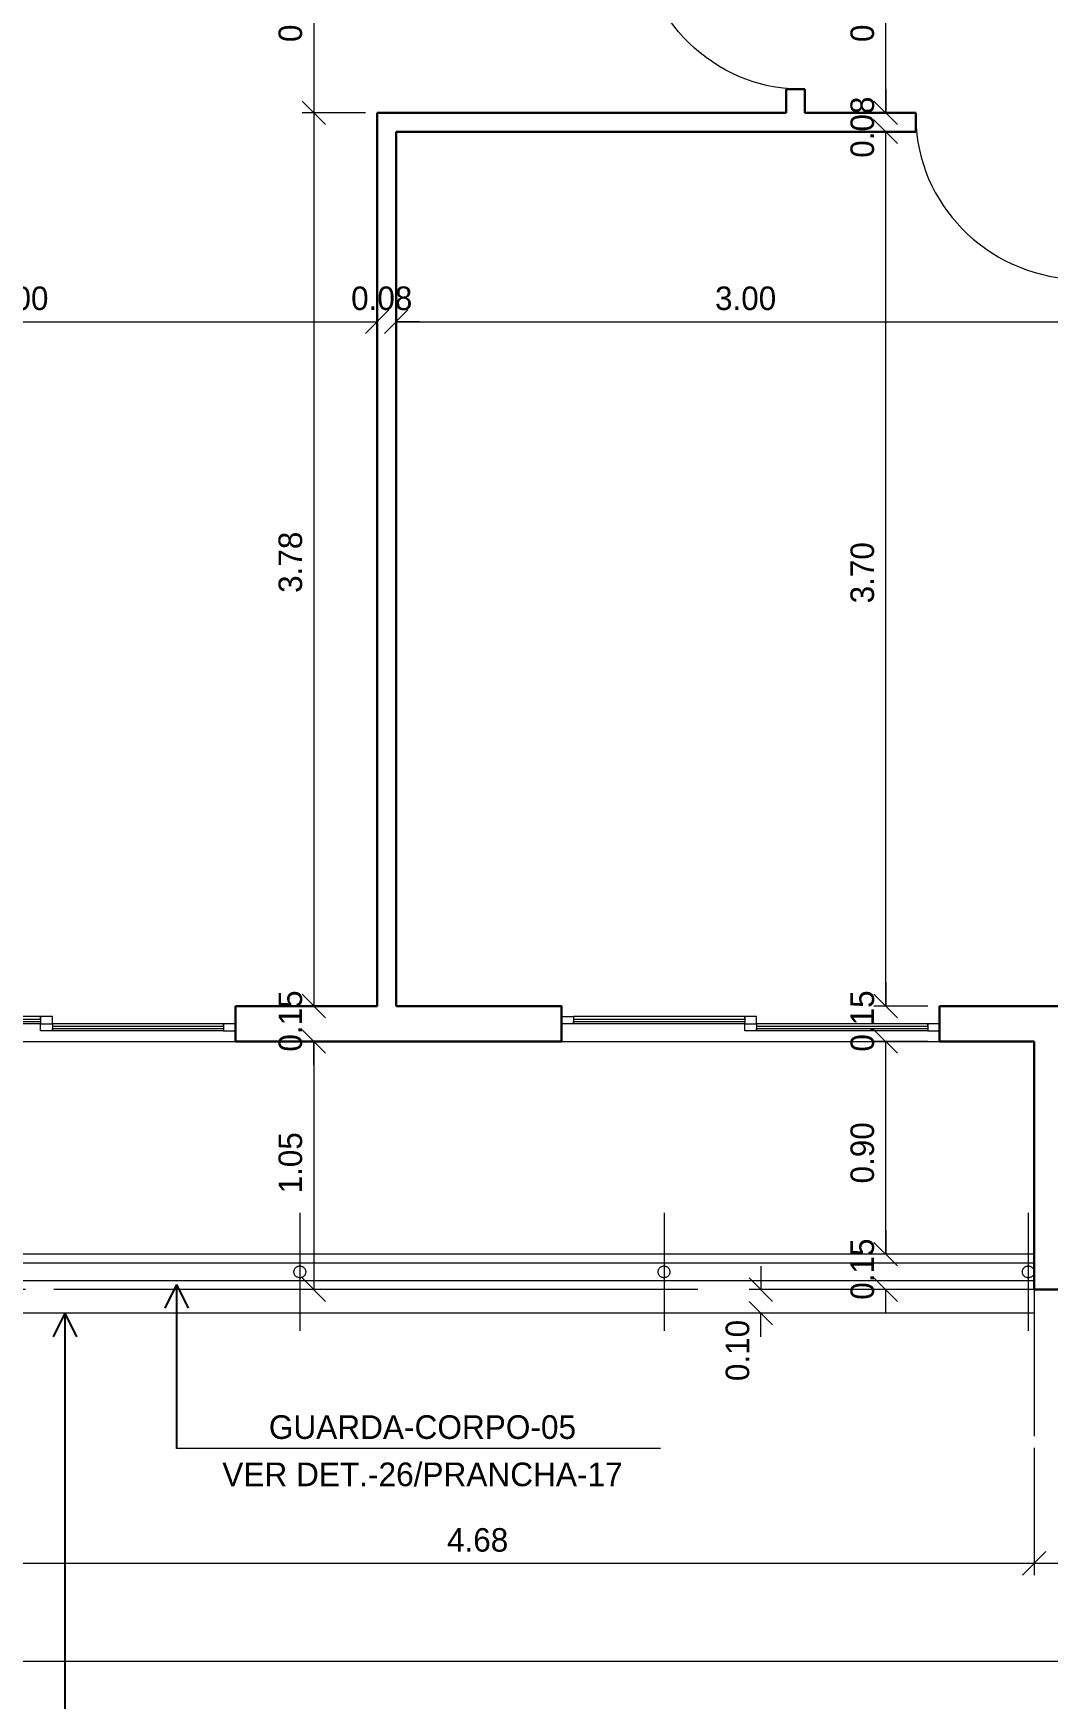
# Model space of a CAD drawing. Header units: metres. Extents: x 2.9 to 62.3, y 8 to 50.1.
# Drawn here: x 12.07 to 16.36, y 11.8 to 18.85 of the extents above; entities that cross this region are included whole.
import ezdxf
from ezdxf.enums import TextEntityAlignment as Align

# ---------------------------------------------------------------- set-up
doc = ezdxf.new("R2010")
doc.units = ezdxf.units.M
doc.header["$MEASUREMENT"] = 0
for name, pattern in [('DGN Style 2', [1.016237, 0.609742, -0.406495]), ('DGN Style 3', [1.422731, 1.016237, -0.406495]), ('DGN Style 4', [1.626995, 0.812989, -0.406495, 0.001016, -0.406495])]:
    doc.linetypes.add(name, pattern=pattern)
doc.layers.get('Defpoints').update_dxf_attribs({"lineweight": 0})
for name, color, linetype, lineweight in [('00-EDIFICACOES TÉRREO', 7, 'Continuous', 0), ('CORNIJAS_VAR NA PLANTA PTIPO 1', 7, 'Continuous', 0), ('Cotas', 13, 'Continuous', 0), ('Level 1', 7, 'Continuous', 0), ('Level 12', 7, 'Continuous', 0), ('Level 14', 7, 'Continuous', 0), ('Level 24-1', 7, 'Continuous', 0), ('Level 31', 7, 'Continuous', 0), ('Level 50', 7, 'Continuous', 0), ('Level 62-1', 7, 'Continuous', 0), ('Level 7', 7, 'Continuous', 0)]:
    doc.layers.add(name, color=color, linetype=linetype, lineweight=lineweight)
doc.styles.add('Style-INTL_ENGINEERING', font='INTL_ENGINEERING.shx')
doc.dimstyles.get("Standard").update_dxf_attribs({"dimtxt": 0.18, "dimasz": 0.18, "dimexe": 0.18, "dimexo": 0.0625, "dimgap": 0.09, "dimtad": 0, "dimtih": 1, "dimtoh": 1, "dimdec": 4, "dimzin": 1, "dimdsep": 46, "dimtxsty": 'Standard', "dimcen": 0, "dimadec": 0, "dimazin": 0, "dimtfac": 1, "dimtdec": 4, "dimtofl": 0, "dimtmove": 0, "dimatfit": 3, "dimfxl": 0, "dimtolj": 1, "dimtzin": 1, "dimarcsym": 0})

# ---------------------------------------------------------------- blocks, each defined once
blk = doc.blocks.new('P70D')
at = {"layer": '00-EDIFICACOES TÉRREO', "color": 7, "linetype": 'Continuous', "lineweight": 13}
for p, q in [((0.035, 0.705), (0.01, 0.705)), ((0.01, 0.705), (0.01, 0.025)), ((0.035, 0.025), (0.035, 0.705)), ((0.01, 0.025), (0.035, 0.025))]:
    blk.add_line(p, q, dxfattribs=at)
blk.add_ellipse((0.0073, 0.032), major_axis=(0.6611, -0.2141), ratio=0.965677, start_param=0.313159, end_param=1.833935, dxfattribs=at)
at = {"layer": 'CORNIJAS_VAR NA PLANTA PTIPO 1', "color": 7, "linetype": 'Continuous', "lineweight": 30}
for p, q in [((0, 0), (0, 0.08)), ((0.7, 0), (0.7, 0.08))]:
    blk.add_line(p, q, dxfattribs=at)
blk = doc.blocks.new('P70D_1')
at = {"layer": 'Level 14', "color": 7, "linetype": 'Continuous', "lineweight": 13}
for p, q in [((0.035, 0.705), (0.01, 0.705)), ((0.01, 0.705), (0.01, 0.025)), ((0.035, 0.025), (0.035, 0.705)), ((0.01, 0.025), (0.035, 0.025))]:
    blk.add_line(p, q, dxfattribs=at)
blk.add_ellipse((0.0073, 0.032), major_axis=(0.6611, -0.2141), ratio=0.965677, start_param=0.313159, end_param=1.833935, dxfattribs=at)
at = {"layer": 'Level 7', "color": 7, "linetype": 'Continuous', "lineweight": 30}
for p, q in [((0, 0), (0, 0.08)), ((0.7, 0), (0.7, 0.08))]:
    blk.add_line(p, q, dxfattribs=at)
blk = doc.blocks.new('PC185')
at = {"layer": 'Level 14', "color": 7, "linetype": 'Continuous', "lineweight": 13, "flags": 128}
for points in [[(0.00001, -0.04504), (0.05, -0.04504), (0.05001, -0.07502), (0.00002, -0.07504)], [(0.77501, -0.04506), (0.05, -0.04504), (0.05, -0.05504), (0.775, -0.05508)], [(0.05, -0.06502), (0.77502, -0.06506), (0.77499, -0.07506), (0.05001, -0.07502)], [(0.82499, -0.04506), (0.77501, -0.04506), (0.77499, -0.07506), (0.825, -0.07506)], [(0.77503, -0.07504), (0.82501, -0.07502), (0.82501, -0.10502), (0.77502, -0.10502)], [(1.55002, -0.07506), (0.82501, -0.07502), (0.82499, -0.08506), (1.55, -0.08504)], [(0.82502, -0.09502), (1.55002, -0.09504), (1.55001, -0.10504), (0.82501, -0.10502)], [(1.60001, -0.07506), (1.55002, -0.07506), (1.55001, -0.10504), (1.60002, -0.10504)]]:
    blk.add_lwpolyline(points, close=True, dxfattribs=at)
at = {"layer": 'Level 31', "color": 30, "linetype": 'Continuous', "lineweight": 0}
blk.add_line((-0.00001, -0.15008), (1.60001, -0.15012), dxfattribs=at)
at = {"layer": 'Level 7', "color": 7, "linetype": 'Continuous', "lineweight": 30, "flags": 128}
for points in [[(0, 0), (-0.00001, -0.15008)], [(1.60001, -0.00002), (1.60001, -0.1501)]]:
    blk.add_lwpolyline(points, dxfattribs=at)
blk = doc.blocks.new('_Oblique')
at = {"color": 0, "linetype": 'ByBlock', "lineweight": -2}
blk.add_line((0.5, 0.5), (-0.5, -0.5), dxfattribs=at)
blk = doc.blocks.new('*D420')
at = {"layer": 'Cotas', "color": 2, "linetype": 'Continuous', "lineweight": 0}
for p, q in [((13.5245, 18.4595), (13.5245, 17.5752)), ((10.5245, 17.3588), (10.5245, 17.6742)), ((10.5245, 17.6247), (13.5245, 17.6247))]:
    blk.add_line(p, q, dxfattribs=at)
at = {"layer": 'Defpoints'}
for p in [(13.5245, 18.509), (12.0245, 17.6247), (13.5245, 17.6247), (10.5245, 17.3093)]:
    blk.add_point(p, dxfattribs=at)
at = {"layer": 'Cotas', "color": 2, "linetype": 'Continuous', "lineweight": 0, "xscale": 0.0995, "yscale": 0.0995, "zscale": 0.0995, "rotation": 180}
blk.add_blockref('_Oblique', (10.5245, 17.6247), dxfattribs=at)
at = {"layer": 'Cotas', "color": 2, "linetype": 'Continuous', "lineweight": 0, "xscale": 0.0995, "yscale": 0.0995, "zscale": 0.0995}
blk.add_blockref('_Oblique', (13.5245, 17.6247), dxfattribs=at)
at = {"layer": 'Cotas', "color": 2, "linetype": 'Continuous', "lineweight": 0, "style": 'Style-INTL_ENGINEERING'}
blk.add_text('3.00', height=0.0995, dxfattribs=at).set_placement((11.8741, 17.724), align=Align.MIDDLE_LEFT)
blk = doc.blocks.new('*D421')
at = {"layer": 'Cotas', "color": 2, "linetype": 'Continuous', "lineweight": 0}
for p, q in [((13.5245, 18.4595), (13.5245, 17.5752)), ((13.6045, 18.3795), (13.6045, 17.5752)), ((13.4251, 17.6247), (13.5245, 17.6247)), ((13.7041, 17.6247), (13.6045, 17.6247))]:
    blk.add_line(p, q, dxfattribs=at)
at = {"layer": 'Defpoints'}
for p in [(13.5245, 18.509), (13.6045, 18.429), (13.5646, 17.6247), (13.6045, 17.6247)]:
    blk.add_point(p, dxfattribs=at)
at = {"layer": 'Cotas', "color": 2, "linetype": 'Continuous', "lineweight": 0, "xscale": 0.0995, "yscale": 0.0995, "zscale": 0.0995}
blk.add_blockref('_Oblique', (13.5245, 17.6247), dxfattribs=at)
at = {"layer": 'Cotas', "color": 2, "linetype": 'Continuous', "lineweight": 0, "xscale": 0.0995, "yscale": 0.0995, "zscale": 0.0995, "rotation": 180}
blk.add_blockref('_Oblique', (13.6045, 17.6247), dxfattribs=at)
at = {"layer": 'Cotas', "color": 2, "linetype": 'Continuous', "lineweight": 0, "style": 'Style-INTL_ENGINEERING'}
blk.add_text('0.08', height=0.0995, dxfattribs=at).set_placement((13.4141, 17.724), align=Align.MIDDLE_LEFT)
blk = doc.blocks.new('*D422')
at = {"layer": 'Cotas', "color": 2, "linetype": 'Continuous', "lineweight": 0}
for p, q in [((13.6045, 18.3795), (13.6045, 17.5752)), ((16.6045, 18.3795), (16.6045, 17.5752)), ((13.6045, 17.6247), (16.6045, 17.6247))]:
    blk.add_line(p, q, dxfattribs=at)
at = {"layer": 'Defpoints'}
for p in [(13.6045, 18.429), (16.6045, 18.429), (15.1045, 17.6247), (16.6045, 17.6247)]:
    blk.add_point(p, dxfattribs=at)
at = {"layer": 'Cotas', "color": 2, "linetype": 'Continuous', "lineweight": 0, "xscale": 0.0995, "yscale": 0.0995, "zscale": 0.0995, "rotation": 180}
blk.add_blockref('_Oblique', (13.6045, 17.6247), dxfattribs=at)
at = {"layer": 'Cotas', "color": 2, "linetype": 'Continuous', "lineweight": 0, "xscale": 0.0995, "yscale": 0.0995, "zscale": 0.0995}
blk.add_blockref('_Oblique', (16.6045, 17.6247), dxfattribs=at)
at = {"layer": 'Cotas', "color": 2, "linetype": 'Continuous', "lineweight": 0, "style": 'Style-INTL_ENGINEERING'}
blk.add_text('3.00', height=0.0995, dxfattribs=at).set_placement((14.9541, 17.724), align=Align.MIDDLE_LEFT)
blk = doc.blocks.new('*D474')
at = {"layer": 'Cotas', "color": 2, "linetype": 'Continuous', "lineweight": 0}
for p, q in [((16.3045, 12.8595), (16.3045, 12.3211)), ((18.1346, 12.8595), (18.1346, 12.3211)), ((18.1346, 12.3706), (16.3045, 12.3706))]:
    blk.add_line(p, q, dxfattribs=at)
at = {"layer": 'Defpoints'}
for p in [(16.3045, 12.909), (18.1346, 12.909), (16.3045, 12.3706), (17.2195, 12.3706)]:
    blk.add_point(p, dxfattribs=at)
at = {"layer": 'Cotas', "color": 2, "linetype": 'Continuous', "lineweight": 0, "xscale": 0.0995, "yscale": 0.0995, "zscale": 0.0995, "rotation": 180}
blk.add_blockref('_Oblique', (16.3045, 12.3706), dxfattribs=at)
at = {"layer": 'Cotas', "color": 2, "linetype": 'Continuous', "lineweight": 0, "xscale": 0.0995, "yscale": 0.0995, "zscale": 0.0995}
blk.add_blockref('_Oblique', (18.1346, 12.3706), dxfattribs=at)
at = {"layer": 'Cotas', "color": 2, "linetype": 'Continuous', "lineweight": 0, "style": 'Style-INTL_ENGINEERING'}
blk.add_text('1.83', height=0.0995, dxfattribs=at).set_placement((17.1058, 12.4698), align=Align.MIDDLE_LEFT)
blk = doc.blocks.new('*D475')
at = {"layer": 'Cotas', "color": 2, "linetype": 'Continuous', "lineweight": 0}
for p, q in [((11.6245, 12.8595), (11.6245, 12.3211)), ((16.3045, 12.8595), (16.3045, 12.3211)), ((16.3045, 12.3706), (11.6245, 12.3706))]:
    blk.add_line(p, q, dxfattribs=at)
at = {"layer": 'Defpoints'}
for p in [(11.6245, 12.909), (16.3045, 12.909), (11.6245, 12.3706), (13.9645, 12.3706)]:
    blk.add_point(p, dxfattribs=at)
at = {"layer": 'Cotas', "color": 2, "linetype": 'Continuous', "lineweight": 0, "xscale": 0.0995, "yscale": 0.0995, "zscale": 0.0995, "rotation": 180}
blk.add_blockref('_Oblique', (11.6245, 12.3706), dxfattribs=at)
at = {"layer": 'Cotas', "color": 2, "linetype": 'Continuous', "lineweight": 0, "xscale": 0.0995, "yscale": 0.0995, "zscale": 0.0995}
blk.add_blockref('_Oblique', (16.3045, 12.3706), dxfattribs=at)
at = {"layer": 'Cotas', "color": 2, "linetype": 'Continuous', "lineweight": 0, "style": 'Style-INTL_ENGINEERING'}
blk.add_text('4.68', height=0.0995, dxfattribs=at).set_placement((13.82, 12.4698), align=Align.MIDDLE_LEFT)
blk = doc.blocks.new('*D276')
at = {"layer": 'Cotas', "color": 2, "linetype": 'Continuous', "lineweight": 0}
for p, q in [((10.3745, 12.8595), (10.3745, 11.9063)), ((50.6246, 12.8595), (50.6246, 11.9063)), ((50.6246, 11.9558), (10.3745, 11.9558))]:
    blk.add_line(p, q, dxfattribs=at)
at = {"layer": 'Defpoints'}
for p in [(10.3745, 12.909), (50.6246, 12.909), (10.3745, 11.9558), (30.4996, 11.9558)]:
    blk.add_point(p, dxfattribs=at)
at = {"layer": 'Cotas', "color": 2, "linetype": 'Continuous', "lineweight": 0, "xscale": 0.0995, "yscale": 0.0995, "zscale": 0.0995, "rotation": 180}
blk.add_blockref('_Oblique', (10.3745, 11.9558), dxfattribs=at)
at = {"layer": 'Cotas', "color": 2, "linetype": 'Continuous', "lineweight": 0, "xscale": 0.0995, "yscale": 0.0995, "zscale": 0.0995}
blk.add_blockref('_Oblique', (50.6246, 11.9558), dxfattribs=at)
at = {"layer": 'Cotas', "color": 2, "linetype": 'Continuous', "lineweight": 0, "style": 'Style-INTL_ENGINEERING'}
blk.add_text('40.25', height=0.0995, dxfattribs=at).set_placement((30.3088, 12.0551), align=Align.MIDDLE_LEFT)
blk = doc.blocks.new('*D492')
at = {"layer": 'Cotas', "color": 2, "linetype": 'Continuous', "lineweight": 0}
for p, q in [((15.8551, 14.579), (15.6268, 14.579)), ((15.6763, 13.679), (15.6763, 14.579)), ((16.255, 13.679), (15.6268, 13.679))]:
    blk.add_line(p, q, dxfattribs=at)
at = {"layer": 'Defpoints'}
for p in [(15.6763, 14.579), (15.9046, 14.579), (15.6763, 14.129), (16.3045, 13.679)]:
    blk.add_point(p, dxfattribs=at)
at = {"layer": 'Cotas', "color": 2, "linetype": 'Continuous', "lineweight": 0, "xscale": 0.0995, "yscale": 0.0995, "zscale": 0.0995}
for p, rotation in [((15.6763, 14.579), 90), ((15.6763, 13.679), 270)]:
    blk.add_blockref('_Oblique', p, dxfattribs=dict(at, rotation=rotation))
at = {"layer": 'Cotas', "color": 2, "linetype": 'Continuous', "lineweight": 0, "style": 'Style-INTL_ENGINEERING'}
blk.add_text('0.90', height=0.0995, rotation=90, dxfattribs=at).set_placement((15.5771, 13.9782), align=Align.MIDDLE_LEFT)
blk = doc.blocks.new('*D493')
at = {"layer": 'Cotas', "color": 2, "linetype": 'Continuous', "lineweight": 0}
for p, q in [((15.6763, 14.8285), (15.6763, 14.729)), ((15.8551, 14.729), (15.6268, 14.729)), ((15.8551, 14.579), (15.6268, 14.579)), ((15.6763, 14.4795), (15.6763, 14.579))]:
    blk.add_line(p, q, dxfattribs=at)
at = {"layer": 'Defpoints'}
for p in [(15.6763, 14.729), (15.9046, 14.729), (15.6763, 14.654), (15.9046, 14.579)]:
    blk.add_point(p, dxfattribs=at)
at = {"layer": 'Cotas', "color": 2, "linetype": 'Continuous', "lineweight": 0, "xscale": 0.0995, "yscale": 0.0995, "zscale": 0.0995}
for p, rotation in [((15.6763, 14.729), 270), ((15.6763, 14.579), 90)]:
    blk.add_blockref('_Oblique', p, dxfattribs=dict(at, rotation=rotation))
at = {"layer": 'Cotas', "color": 2, "linetype": 'Continuous', "lineweight": 0, "style": 'Style-INTL_ENGINEERING'}
blk.add_text('0.15', height=0.0995, rotation=90, dxfattribs=at).set_placement((15.5771, 14.536), align=Align.MIDDLE_LEFT)
blk = doc.blocks.new('*D494')
at = {"layer": 'Cotas', "color": 2, "linetype": 'Continuous', "lineweight": 0}
for p, q in [((15.755, 18.429), (15.6268, 18.429)), ((15.6763, 14.729), (15.6763, 18.429)), ((15.8551, 14.729), (15.6268, 14.729))]:
    blk.add_line(p, q, dxfattribs=at)
at = {"layer": 'Defpoints'}
for p in [(15.6763, 18.429), (15.8045, 18.429), (15.6763, 16.579), (15.9046, 14.729)]:
    blk.add_point(p, dxfattribs=at)
at = {"layer": 'Cotas', "color": 2, "linetype": 'Continuous', "lineweight": 0, "xscale": 0.0995, "yscale": 0.0995, "zscale": 0.0995}
for p, rotation in [((15.6763, 18.429), 90), ((15.6763, 14.729), 270)]:
    blk.add_blockref('_Oblique', p, dxfattribs=dict(at, rotation=rotation))
at = {"layer": 'Cotas', "color": 2, "linetype": 'Continuous', "lineweight": 0, "style": 'Style-INTL_ENGINEERING'}
blk.add_text('3.70', height=0.0995, rotation=90, dxfattribs=at).set_placement((15.5771, 16.4329), align=Align.MIDDLE_LEFT)
blk = doc.blocks.new('*D495')
at = {"layer": 'Cotas', "color": 2, "linetype": 'Continuous', "lineweight": 0}
for p, q in [((15.6763, 18.6085), (15.6763, 18.509)), ((15.755, 18.509), (15.6268, 18.509)), ((15.755, 18.429), (15.6268, 18.429)), ((15.6763, 18.3295), (15.6763, 18.429))]:
    blk.add_line(p, q, dxfattribs=at)
at = {"layer": 'Defpoints'}
for p in [(15.6763, 18.509), (15.6763, 18.469), (15.8045, 18.509), (15.8045, 18.429)]:
    blk.add_point(p, dxfattribs=at)
at = {"layer": 'Cotas', "color": 2, "linetype": 'Continuous', "lineweight": 0, "xscale": 0.0995, "yscale": 0.0995, "zscale": 0.0995}
for p, rotation in [((15.6763, 18.509), 270), ((15.6763, 18.429), 90)]:
    blk.add_blockref('_Oblique', p, dxfattribs=dict(at, rotation=rotation))
at = {"layer": 'Cotas', "color": 2, "linetype": 'Continuous', "lineweight": 0, "style": 'Style-INTL_ENGINEERING'}
blk.add_text('0.08', height=0.0995, rotation=90, dxfattribs=at).set_placement((15.5771, 18.3186), align=Align.MIDDLE_LEFT)
blk = doc.blocks.new('*D496')
at = {"layer": 'Cotas', "color": 2, "linetype": 'Continuous', "lineweight": 0}
for p, q in [((15.3841, 19.409), (15.7258, 19.409)), ((15.6763, 18.509), (15.6763, 19.409)), ((15.755, 18.509), (15.6268, 18.509))]:
    blk.add_line(p, q, dxfattribs=at)
at = {"layer": 'Defpoints'}
for p in [(15.3346, 19.409), (15.6763, 19.409), (15.6763, 18.959), (15.8045, 18.509)]:
    blk.add_point(p, dxfattribs=at)
at = {"layer": 'Cotas', "color": 2, "linetype": 'Continuous', "lineweight": 0, "xscale": 0.0995, "yscale": 0.0995, "zscale": 0.0995}
for p, rotation in [((15.6763, 19.409), 90), ((15.6763, 18.509), 270)]:
    blk.add_blockref('_Oblique', p, dxfattribs=dict(at, rotation=rotation))
at = {"layer": 'Cotas', "color": 2, "linetype": 'Continuous', "lineweight": 0, "style": 'Style-INTL_ENGINEERING'}
blk.add_text('0.90', height=0.0995, rotation=90, dxfattribs=at).set_placement((15.5771, 18.8082), align=Align.MIDDLE_LEFT)
blk = doc.blocks.new('*D281')
at = {"layer": 'Cotas', "color": 2, "linetype": 'Continuous', "lineweight": 0}
for p, q in [((15.6763, 13.7785), (15.6763, 13.679)), ((16.255, 13.679), (15.6268, 13.679)), ((16.255, 13.529), (15.6268, 13.529)), ((15.6763, 13.4295), (15.6763, 13.529))]:
    blk.add_line(p, q, dxfattribs=at)
at = {"layer": 'Defpoints'}
for p in [(15.6763, 13.679), (16.3045, 13.679), (15.6763, 13.604), (16.3045, 13.529)]:
    blk.add_point(p, dxfattribs=at)
at = {"layer": 'Cotas', "color": 2, "linetype": 'Continuous', "lineweight": 0, "xscale": 0.0995, "yscale": 0.0995, "zscale": 0.0995}
for p, rotation in [((15.6763, 13.679), 270), ((15.6763, 13.529), 90)]:
    blk.add_blockref('_Oblique', p, dxfattribs=dict(at, rotation=rotation))
at = {"layer": 'Cotas', "color": 2, "linetype": 'Continuous', "lineweight": 0, "style": 'Style-INTL_ENGINEERING'}
blk.add_text('0.15', height=0.0995, rotation=90, dxfattribs=at).set_placement((15.5771, 13.486), align=Align.MIDDLE_LEFT)
blk = doc.blocks.new('*D526')
at = {"layer": 'Cotas', "color": 2, "linetype": 'Continuous', "lineweight": 0}
for p, q in [((13.475, 18.509), (13.2064, 18.509)), ((13.2559, 18.509), (13.2559, 14.729)), ((13.475, 14.729), (13.2064, 14.729))]:
    blk.add_line(p, q, dxfattribs=at)
at = {"layer": 'Defpoints'}
for p in [(13.5245, 18.509), (13.2559, 16.619), (13.2559, 14.729), (13.5245, 14.729)]:
    blk.add_point(p, dxfattribs=at)
at = {"layer": 'Cotas', "color": 2, "linetype": 'Continuous', "lineweight": 0, "xscale": 0.0995, "yscale": 0.0995, "zscale": 0.0995}
for p, rotation in [((13.2559, 18.509), 90), ((13.2559, 14.729), 270)]:
    blk.add_blockref('_Oblique', p, dxfattribs=dict(at, rotation=rotation))
at = {"layer": 'Cotas', "color": 2, "linetype": 'Continuous', "lineweight": 0, "style": 'Style-INTL_ENGINEERING'}
blk.add_text('3.78', height=0.0995, rotation=90, dxfattribs=at).set_placement((13.1566, 16.4773), align=Align.MIDDLE_LEFT)
blk = doc.blocks.new('*D527')
at = {"layer": 'Cotas', "color": 2, "linetype": 'Continuous', "lineweight": 0}
for p, q in [((13.2559, 14.8285), (13.2559, 14.729)), ((13.475, 14.729), (13.2064, 14.729)), ((13.5651, 14.579), (13.2064, 14.579)), ((13.2559, 14.4795), (13.2559, 14.579))]:
    blk.add_line(p, q, dxfattribs=at)
at = {"layer": 'Defpoints'}
for p in [(13.5245, 14.729), (13.2559, 14.654), (13.2559, 14.579), (13.6146, 14.579)]:
    blk.add_point(p, dxfattribs=at)
at = {"layer": 'Cotas', "color": 2, "linetype": 'Continuous', "lineweight": 0, "xscale": 0.0995, "yscale": 0.0995, "zscale": 0.0995}
for p, rotation in [((13.2559, 14.729), 270), ((13.2559, 14.579), 90)]:
    blk.add_blockref('_Oblique', p, dxfattribs=dict(at, rotation=rotation))
at = {"layer": 'Cotas', "color": 2, "linetype": 'Continuous', "lineweight": 0, "style": 'Style-INTL_ENGINEERING'}
blk.add_text('0.15', height=0.0995, rotation=90, dxfattribs=at).set_placement((13.1566, 14.536), align=Align.MIDDLE_LEFT)
blk = doc.blocks.new('*D528')
at = {"layer": 'Cotas', "color": 2, "linetype": 'Continuous', "lineweight": 0}
for p, q in [((13.5651, 14.579), (13.2064, 14.579)), ((13.2559, 14.579), (13.2559, 13.529)), ((13.915, 13.529), (13.2064, 13.529))]:
    blk.add_line(p, q, dxfattribs=at)
at = {"layer": 'Defpoints'}
for p in [(13.6146, 14.579), (13.2559, 14.054), (13.2559, 13.529), (13.9645, 13.529)]:
    blk.add_point(p, dxfattribs=at)
at = {"layer": 'Cotas', "color": 2, "linetype": 'Continuous', "lineweight": 0, "xscale": 0.0995, "yscale": 0.0995, "zscale": 0.0995}
for p, rotation in [((13.2559, 14.579), 90), ((13.2559, 13.529), 270)]:
    blk.add_blockref('_Oblique', p, dxfattribs=dict(at, rotation=rotation))
at = {"layer": 'Cotas', "color": 2, "linetype": 'Continuous', "lineweight": 0, "style": 'Style-INTL_ENGINEERING'}
blk.add_text('1.05', height=0.0995, rotation=90, dxfattribs=at).set_placement((13.1566, 13.936), align=Align.MIDDLE_LEFT)
blk = doc.blocks.new('*D284')
at = {"layer": 'Cotas', "color": 2, "linetype": 'Continuous', "lineweight": 0}
for p, q in [((13.455, 19.409), (13.2064, 19.409)), ((13.2559, 19.409), (13.2559, 18.509)), ((13.475, 18.509), (13.2064, 18.509))]:
    blk.add_line(p, q, dxfattribs=at)
at = {"layer": 'Defpoints'}
for p in [(13.5045, 19.409), (13.2559, 18.959), (13.2559, 18.509), (13.5245, 18.509)]:
    blk.add_point(p, dxfattribs=at)
at = {"layer": 'Cotas', "color": 2, "linetype": 'Continuous', "lineweight": 0, "xscale": 0.0995, "yscale": 0.0995, "zscale": 0.0995}
for p, rotation in [((13.2559, 19.409), 90), ((13.2559, 18.509), 270)]:
    blk.add_blockref('_Oblique', p, dxfattribs=dict(at, rotation=rotation))
at = {"layer": 'Cotas', "color": 2, "linetype": 'Continuous', "lineweight": 0, "style": 'Style-INTL_ENGINEERING'}
blk.add_text('0.90', height=0.0995, rotation=90, dxfattribs=at).set_placement((13.1566, 18.8082), align=Align.MIDDLE_LEFT)
blk = doc.blocks.new('TerminatorOpen')
at = {"color": 0, "linetype": 'ByBlock', "lineweight": -2}
for q in [(-1, 0.5), (-1, 0), (-1, -0.5)]:
    blk.add_line((0, 0), q, dxfattribs=at)
blk = doc.blocks.new('*U104')
at = {"layer": 'Level 1', "color": 3, "linetype": 'DGN Style 4', "lineweight": 0}
blk.add_line((0, 0.25), (0, -0.25), dxfattribs=at)
at = {"layer": 'Level 50', "color": 190, "linetype": 'DGN Style 2', "lineweight": 0}
blk.add_circle((0, 0), 0.025, dxfattribs=at)
blk = doc.blocks.new('*U108')
at = {"layer": 'Level 1', "color": 3, "linetype": 'DGN Style 4', "lineweight": 0}
blk.add_line((0, 0.25), (0, -0.25), dxfattribs=at)
at = {"layer": 'Level 50', "color": 190, "linetype": 'DGN Style 2', "lineweight": 0}
blk.add_circle((0, 0), 0.025, dxfattribs=at)
blk = doc.blocks.new('*U109')
at = {"layer": 'Level 1', "color": 3, "linetype": 'DGN Style 4', "lineweight": 0}
blk.add_line((0, 0.25), (0, -0.25), dxfattribs=at)
at = {"layer": 'Level 50', "color": 190, "linetype": 'DGN Style 2', "lineweight": 0}
blk.add_circle((0, 0), 0.025, dxfattribs=at)
blk = doc.blocks.new('*U103')
at = {"layer": 'CORNIJAS_VAR NA PLANTA PTIPO 1', "color": 7, "linetype": 'DGN Style 3', "lineweight": 13, "flags": 128}
blk.add_lwpolyline([(-14.1953, -4.27), (-18.8753, -4.27), (-19.4253, -3.72), (-19.4253, -3.22)], dxfattribs=at)
at = {"layer": 'CORNIJAS_VAR NA PLANTA PTIPO 1', "color": 7, "linetype": 'Continuous', "lineweight": 13, "flags": 128}
blk.add_lwpolyline([(-14.1953, -4.12), (-18.8132, -4.12), (-19.2753, -3.6579), (-19.2753, -3.22)], dxfattribs=at)
at = {"layer": 'Level 50', "color": 190, "linetype": 'Continuous', "lineweight": 13, "flags": 128}
for points in [[(-14.1953, -4.2325), (-18.8598, -4.2325), (-19.3878, -3.7045), (-19.3878, -3.22)], [(-14.1953, -4.1575), (-18.8287, -4.1575), (-19.3128, -3.6734), (-19.3128, -3.22)]]:
    blk.add_lwpolyline(points, dxfattribs=at)
at = {"layer": 'Level 62-1', "color": 7, "linetype": 'Continuous', "lineweight": 13, "flags": 128}
blk.add_lwpolyline([(-14.1953, -4.27), (-14.1953, -4.37), (-18.9167, -4.37), (-19.5253, -3.7614), (-19.5253, -3.22)], dxfattribs=at)
at = {"layer": 'Level 50', "color": 190, "linetype": 'DGN Style 2', "lineweight": 0}
for name, p in [('*U109', (-17.3029, -4.195)), ('*U108', (-15.7616, -4.195)), ('*U104', (-14.2203, -4.195))]:
    blk.add_blockref(name, p, dxfattribs=at)
blk = doc.blocks.new('*D363')
at = {"layer": 'Cotas', "color": 2, "linetype": 'Continuous', "lineweight": 0}
for p, q in [((15.1482, 13.6285), (15.1482, 13.529)), ((15.3309, 13.529), (15.0987, 13.529)), ((15.3309, 13.429), (15.0987, 13.429)), ((15.1482, 13.3295), (15.1482, 13.429))]:
    blk.add_line(p, q, dxfattribs=at)
at = {"layer": 'Defpoints'}
for p in [(15.3804, 13.529), (15.1482, 13.429), (15.3804, 13.429), (15.1482, 13.2642)]:
    blk.add_point(p, dxfattribs=at)
at = {"layer": 'Cotas', "color": 2, "linetype": 'Continuous', "lineweight": 0, "xscale": 0.0995, "yscale": 0.0995, "zscale": 0.0995}
for p, rotation in [((15.1482, 13.529), 270), ((15.1482, 13.429), 90)]:
    blk.add_blockref('_Oblique', p, dxfattribs=dict(at, rotation=rotation))
at = {"layer": 'Cotas', "color": 2, "linetype": 'Continuous', "lineweight": 0, "style": 'Style-INTL_ENGINEERING'}
blk.add_text('0.10', height=0.0995, rotation=90, dxfattribs=at).set_placement((15.0489, 13.1418), align=Align.MIDDLE_LEFT)

msp = doc.modelspace()

# ---------------------------------------------------------------- linework, layer by layer
at = {"layer": 'CORNIJAS_VAR NA PLANTA PTIPO 1', "color": 7, "linetype": 'Continuous', "lineweight": 30}
for p, q in [((15.2545, 18.609), (15.2545, 18.509)), ((15.3345, 18.609), (15.3345, 18.509)), ((13.5245, 18.509), (13.5245, 14.729)), ((13.5245, 18.509), (15.2545, 18.509)), ((15.3345, 18.509), (15.8045, 18.509)), ((13.6045, 18.429), (13.6045, 14.729)), ((13.6045, 18.429), (15.8045, 18.429)), ((13.5245, 14.729), (12.9246, 14.729)), ((13.6045, 14.729), (14.3046, 14.729)), ((15.9046, 14.729), (16.6045, 14.729)), ((12.9246, 14.579), (14.3046, 14.579)), ((15.9046, 14.579), (16.3045, 14.579)), ((16.3045, 13.529), (16.9195, 13.529))]:
    msp.add_line(p, q, dxfattribs=at)
at = {"layer": 'Cotas', "color": 2, "linetype": 'Continuous', "lineweight": 0}
msp.add_line((16.3045, 13.529), (16.3045, 12.909), dxfattribs=at)
at = {"layer": 'Level 12', "color": 2, "linetype": 'Continuous', "lineweight": 13}
msp.add_line((14.7228, 12.8572), (12.6748, 12.8572), dxfattribs=at)
at = {"layer": 'Level 24-1', "color": 7, "linetype": 'DGN Style 2', "lineweight": 0, "flags": 128}
msp.add_lwpolyline([(33.7253, 21.9391), (38.0346, 21.939), (38.0346, 22.689), (46.8646, 22.689), (46.8646, 21.289), (50.6245, 21.289), (50.6245, 14.579), (49.9246, 14.579), (49.9246, 14.079), (49.3745, 13.529), (39.8467, 13.529), (39.2267, 12.909), (31.9114, 12.909), (31.6938, 13.1263), (29.3053, 13.1263), (29.0877, 12.909), (21.7724, 12.909), (21.1524, 13.529), (11.6245, 13.529), (11.0746, 14.079), (11.0746, 14.579), (10.3745, 14.579), (10.3745, 21.289), (14.1346, 21.289), (14.1346, 22.689), (22.9645, 22.689), (22.9645, 21.939), (27.2738, 21.939), (27.2738, 26.7246), (33.7241, 26.7246), (33.7253, 21.9391)], dxfattribs=at)
at = {"layer": 'Level 7', "color": 7, "linetype": 'Continuous', "lineweight": 30, "flags": 128}
msp.add_lwpolyline([(16.3045, 14.579), (16.3045, 13.529)], dxfattribs=at)

# ---------------------------------------------------------------- block references
at = {"layer": 'CORNIJAS_VAR NA PLANTA PTIPO 1', "color": 7, "linetype": 'Continuous', "lineweight": 30, "xscale": 1.000004656718364, "yscale": 1.000004656718364, "rotation": 179.9991995895742}
msp.add_blockref('P70D', (16.5045, 18.509), dxfattribs=at)
at = {"layer": 'Level 62-1', "color": 7, "linetype": 'Continuous', "lineweight": 13}
msp.add_blockref('*U103', (30.4998, 17.799), dxfattribs=at)
at = {"layer": 'Level 7', "color": 7, "linetype": 'Continuous', "lineweight": 30, "xscale": 1.000004656718361, "yscale": -1.000004656718361, "rotation": 270.0008004104258}
msp.add_blockref('P70D_1', (15.3345, 19.309), dxfattribs=at)
at = {"layer": 'Level 7', "color": 30, "linetype": 'Continuous', "lineweight": 0}
for p in [(11.3246, 14.7291), (14.3046, 14.7291)]:
    msp.add_blockref('PC185', p, dxfattribs=at)

# ---------------------------------------------------------------- texts
at = {"layer": 'Level 12', "color": 2, "linetype": 'Continuous', "lineweight": 13, "insert": (13.7159, 12.8464), "char_height": 0.099999, "attachment_point": 5, "line_spacing_factor": 1.200006, "style": 'Style-INTL_ENGINEERING'}
msp.add_mtext('GUARDA-CORPO-05\\PVER DET.-26/PRANCHA-17\\P', dxfattribs=at)

# ---------------------------------------------------------------- dimensions: what is measured, and where the dimension line sits
at = {"layer": 'Cotas', "color": 2, "linetype": 'Continuous', "lineweight": 0}
for base, p1, p2, angle, picture, middle in [((13.2559, 18.509), (13.5045, 19.409), (13.5245, 18.509), 270, '*D284', (13.2559, 18.959)), ((15.6763, 19.409), (15.8045, 18.509), (15.3346, 19.409), 90, '*D496', (15.6763, 18.959)), ((13.2559, 14.729), (13.5245, 18.509), (13.5245, 14.729), 270, '*D526', (13.2559, 16.619)), ((15.6763, 18.429), (15.9046, 14.729), (15.8045, 18.429), 90, '*D494', (15.6763, 16.579)), ((13.2559, 13.529), (13.6146, 14.579), (13.9645, 13.529), 270, '*D528', (13.2559, 14.054)), ((15.6763, 14.579), (16.3045, 13.679), (15.9046, 14.579), 90, '*D492', (15.6763, 14.129)), ((10.3745, 11.9558), (50.6245, 12.909), (10.3745, 12.909), 180, '*D276', (30.4996, 11.9558)), ((11.6245, 12.3706), (16.3045, 12.909), (11.6245, 12.909), 180, '*D475', (13.9645, 12.3706)), ((16.3045, 12.3706), (18.1346, 12.909), (16.3045, 12.909), 180, '*D474', (17.2195, 12.3706))]:
    dim = msp.add_linear_dim(base=base, p1=p1, p2=p2, angle=angle, dimstyle='Standard', override={"dimtxt": 0.0995, "dimasz": 0.0995, "dimexe": 0.0495, "dimexo": 0.0495, "dimgap": 0.0495, "dimtad": 1, "dimtih": 0, "dimtoh": 0, "dimdec": 2, "dimzin": 3, "dimtxsty": 'Style-INTL_ENGINEERING', "dimblk": 'Oblique', "dimclre": 2, "dimtdec": 2, "dimatfit": 1, "dimtolj": 0, "dimtzin": 3, "dimlwe": 0}, dxfattribs=at)
    dim.commit()
    dim.dimension.update_dxf_attribs({"geometry": picture, "text_midpoint": middle})
for base, p1, p2, angle, override, picture, middle in [((15.6763, 18.509), (15.8045, 18.429), (15.8045, 18.509), 90, {"dimtxt": 0.0995, "dimasz": 0.0995, "dimexe": 0.0495, "dimexo": 0.0495, "dimgap": 0.0495, "dimtad": 1, "dimtih": 0, "dimtoh": 0, "dimdec": 2, "dimzin": 3, "dimtxsty": 'Style-INTL_ENGINEERING', "dimblk": 'Oblique', "dimclre": 2, "dimtdec": 2, "dimatfit": 1, "dimtolj": 0, "dimtzin": 3, "dimlwe": 0}, '*D495', (15.6763, 18.469)), ((13.2559, 14.579), (13.5245, 14.729), (13.6146, 14.579), 270, {"dimtxt": 0.0995, "dimasz": 0.0995, "dimexe": 0.0495, "dimexo": 0.0495, "dimgap": 0.0495, "dimtad": 1, "dimtih": 0, "dimtoh": 0, "dimdec": 2, "dimzin": 3, "dimtxsty": 'Style-INTL_ENGINEERING', "dimblk": 'Oblique', "dimclre": 2, "dimtdec": 2, "dimatfit": 1, "dimtolj": 0, "dimtzin": 3, "dimlwe": 0}, '*D527', (13.2559, 14.654)), ((15.6763, 14.729), (15.9046, 14.579), (15.9046, 14.729), 90, {"dimtxt": 0.0995, "dimasz": 0.0995, "dimexe": 0.0495, "dimexo": 0.0495, "dimgap": 0.0495, "dimtad": 1, "dimtih": 0, "dimtoh": 0, "dimdec": 2, "dimzin": 3, "dimtxsty": 'Style-INTL_ENGINEERING', "dimblk": 'Oblique', "dimclre": 2, "dimtdec": 2, "dimatfit": 1, "dimtolj": 0, "dimtzin": 3, "dimlwe": 0}, '*D493', (15.6763, 14.654)), ((15.6763, 13.679), (16.3045, 13.529), (16.3045, 13.679), 90, {"dimtxt": 0.0995, "dimasz": 0.0995, "dimexe": 0.0495, "dimexo": 0.0495, "dimgap": 0.0495, "dimtad": 1, "dimtih": 0, "dimtoh": 0, "dimdec": 2, "dimzin": 3, "dimtxsty": 'Style-INTL_ENGINEERING', "dimblk": 'Oblique', "dimclre": 2, "dimtdec": 2, "dimatfit": 1, "dimtolj": 0, "dimtzin": 3, "dimlwe": 0}, '*D281', (15.6763, 13.604)), ((15.1482, 13.429), (15.3804, 13.529), (15.3804, 13.429), 270, {"dimtxt": 0.0995, "dimasz": 0.0995, "dimexe": 0.0495, "dimexo": 0.0495, "dimgap": 0.0495, "dimtad": 1, "dimtih": 0, "dimtoh": 0, "dimdec": 2, "dimzin": 3, "dimtxsty": 'Style-INTL_ENGINEERING', "dimblk": 'Oblique', "dimclre": 2, "dimtdec": 2, "dimatfit": 1, "dimfrac": 2, "dimtolj": 0, "dimtzin": 3, "dimlwe": 0}, '*D363', (15.1482, 13.2642))]:
    dim = msp.add_linear_dim(base=base, p1=p1, p2=p2, angle=angle, dimstyle='Standard', override=override, dxfattribs=at)
    dim.commit()
    dim.dimension.update_dxf_attribs({"geometry": picture, "text_midpoint": middle, "dimtype": 160})
for base, p1, p2, picture, middle in [((13.5245, 17.6247), (10.5245, 17.3093), (13.5245, 18.509), '*D420', (12.0245, 17.6247)), ((16.6045, 17.6247), (13.6045, 18.429), (16.6045, 18.429), '*D422', (15.1045, 17.6247))]:
    dim = msp.add_linear_dim(base=base, p1=p1, p2=p2, dimstyle='Standard', override={"dimtxt": 0.0995, "dimasz": 0.0995, "dimexe": 0.0495, "dimexo": 0.0495, "dimgap": 0.0495, "dimtad": 1, "dimtih": 0, "dimtoh": 0, "dimdec": 2, "dimzin": 3, "dimtxsty": 'Style-INTL_ENGINEERING', "dimblk": 'Oblique', "dimclre": 2, "dimtdec": 2, "dimatfit": 1, "dimtolj": 0, "dimtzin": 3, "dimlwe": 0}, dxfattribs=at)
    dim.commit()
    dim.dimension.update_dxf_attribs({"geometry": picture, "text_midpoint": middle})
dim = msp.add_linear_dim(base=(13.6045, 17.6247), p1=(13.5245, 18.509), p2=(13.6045, 18.429), dimstyle='Standard', override={"dimtxt": 0.0995, "dimasz": 0.0995, "dimexe": 0.0495, "dimexo": 0.0495, "dimgap": 0.0495, "dimtad": 1, "dimtih": 0, "dimtoh": 0, "dimdec": 2, "dimzin": 3, "dimtxsty": 'Style-INTL_ENGINEERING', "dimblk": 'Oblique', "dimclre": 2, "dimtdec": 2, "dimatfit": 1, "dimtolj": 0, "dimtzin": 3, "dimlwe": 0}, dxfattribs=at)
dim.commit()
dim.dimension.update_dxf_attribs({"geometry": '*D421', "text_midpoint": (13.5646, 17.6247), "dimtype": 160})

# ---------------------------------------------------------------- leaders
at = {"layer": 'Level 12', "color": 2, "linetype": 'Continuous', "lineweight": 13}
for points in [[(12.6748, 13.5505), (12.6748, 12.8572)], [(12.2025, 13.429), (12.2025, 11.0298)]]:
    msp.add_leader(points, dimstyle='Standard', override={"dimtxt": 0.0995, "dimasz": 0.0995, "dimgap": 0, "dimtad": 1, "dimtxsty": 'Style-INTL_ENGINEERING', "dimldrblk": 'TerminatorOpen'}, dxfattribs=at)

doc.saveas('drawing.dxf')
